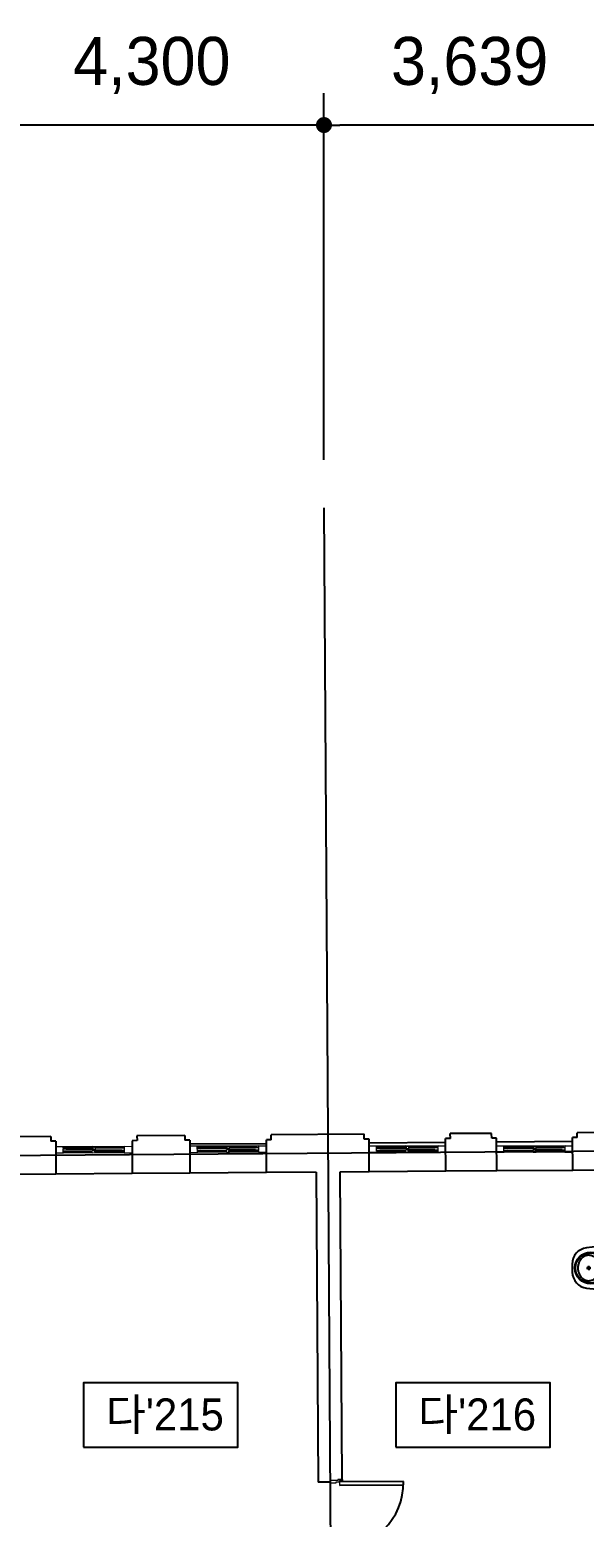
# Model space of a CAD drawing. Header units: millimetres. Extents: x 580267 to 706267, y -57600 to 28800.
# Drawn here: x 667335 to 674261, y -8622 to 9954 of the extents above; entities that cross this region are included whole.
import ezdxf
from ezdxf.enums import TextEntityAlignment as Align

# ---------------------------------------------------------------- set-up
doc = ezdxf.new("R2010")
doc.units = ezdxf.units.MM
doc.header["$LTSCALE"] = 5
doc.layers.add('ELE-2 (마감 창호)', color=4, linetype='Continuous', lineweight=9)
for name, color, linetype in [('text', 7, 'Continuous'), ('단면선', 2, 'Continuous'), ('입면', 7, 'Continuous'), ('입면선', 8, 'Continuous'), ('중심선', 1, 'Continuous'), ('치수', 7, 'Continuous')]:
    doc.layers.add(name, color=color, linetype=linetype)
doc.styles.get("Standard").update_dxf_attribs({"font": 'Gulim.ttf'})
doc.dimstyles.new('ISO-25', dxfattribs={"dimscale": 400, "dimtxt": 1.5, "dimasz": 0.5, "dimexe": 1, "dimexo": 1.5, "dimgap": 1, "dimtad": 1, "dimdec": 0, "dimlunit": 6, "dimtxsty": 'Standard', "dimblk": 'DOT', "dimcen": 0, "dimclrd": 256, "dimclre": 256, "dimclrt": 7, "dimadec": 0, "dimazin": 0, "dimtfac": 1, "dimtdec": 0, "dimtix": 1, "dimtmove": 0, "dimatfit": 3, "dimfxl": 1.25, "dimlwd": -1, "dimlwe": -1, "dimarcsym": 0})

# ---------------------------------------------------------------- blocks, each defined once
blk = doc.blocks.new('A$C26F80365')
at = {"layer": '입면선'}
for p, q in [((-25, 194), (25, 194)), ((-26, 0), (27, 0)), ((0, -27), (0, 26))]:
    blk.add_line(p, q, dxfattribs=at)
blk.add_lwpolyline([(-51, -205), (51, -205, 0.382162), (250, -27), (274, 189, 0.447008), (224, 245), (-224, 245, 0.447008), (-274, 189), (-250, -27, 0.382162)], format="xyb", close=True, dxfattribs=at)
blk.add_lwpolyline([(-25, 170), (-22, 170, -0.386916), (-18, 166), (-12, 101), (12, 101), (18, 166, -0.386916), (22, 170), (25, 170)], format="xyb", dxfattribs=at)
for centre, radius in [((0, 23), 196), ((0, 23), 188), ((-43, 182), 21.4), ((0, 182), 6.83), ((43, 182), 21.4), ((0, 0), 12.8)]:
    blk.add_circle(centre, radius, dxfattribs=at)
blk.add_rational_spline([(-15, 134), (-270, 114), (-135, -71), (0, -256), (135, -71), (270, 114), (15, 134)], [1, 0.527194519268, 1, 0.527194519268, 1, 0.527194519268, 1], degree=2, knots=[0, 0, 0, 0.333333, 0.333333, 0.666667, 0.666667, 1, 1, 1], dxfattribs=at)
blk = doc.blocks.new('_Dot')
at = {"color": 0, "linetype": 'ByBlock', "lineweight": -2}
blk.add_line((-0.5, 0), (-1, 0), dxfattribs=at)
at = {"color": 0, "linetype": 'ByBlock', "const_width": 0.5}
blk.add_lwpolyline([(-0.25, 0, 1), (0.25, 0, 1)], format="xyb", close=True, dxfattribs=at)
blk = doc.blocks.new('*D5')
at = {"layer": 'Defpoints', "color": 0}
for p in [(683670, 13077), (607136, 3983), (683670, 3983)]:
    blk.add_point(p, dxfattribs=at)
at = {"layer": '치수'}
for p, q in [((607136, 4583), (607136, 13477)), ((683670, 4583), (683670, 13477)), ((607336, 13077), (683470, 13077))]:
    blk.add_line(p, q, dxfattribs=at)
at = {"layer": '치수', "xscale": 200, "yscale": 200, "zscale": 200, "rotation": 180}
blk.add_blockref('_Dot', (607136, 13077), dxfattribs=at)
at = {"layer": '치수', "xscale": 200, "yscale": 200, "zscale": 200}
blk.add_blockref('_Dot', (683670, 13077), dxfattribs=at)
at = {"layer": '치수', "color": 7, "insert": (645403, 13822), "char_height": 600, "attachment_point": 5}
blk.add_mtext('76,534', dxfattribs=at)
blk = doc.blocks.new('*D27')
at = {"layer": 'Defpoints', "color": 0}
for p in [(666710, 8764), (666710, 3983), (671010, 3983)]:
    blk.add_point(p, dxfattribs=at)
at = {"layer": '치수'}
for p, q in [((666710, 4583), (666710, 9164)), ((671010, 4583), (671010, 9164)), ((670810, 8764), (666910, 8764))]:
    blk.add_line(p, q, dxfattribs=at)
at = {"layer": '치수', "xscale": 200, "yscale": 200, "zscale": 200, "rotation": 180}
blk.add_blockref('_Dot', (666710, 8764), dxfattribs=at)
at = {"layer": '치수', "xscale": 200, "yscale": 200, "zscale": 200}
blk.add_blockref('_Dot', (671010, 8764), dxfattribs=at)
at = {"layer": '치수', "color": 7, "insert": (668860, 9509), "char_height": 600, "attachment_point": 5}
blk.add_mtext('4,300', dxfattribs=at)
blk = doc.blocks.new('*D28')
at = {"layer": 'Defpoints', "color": 0}
for p in [(671010, 8764), (671010, 3983), (674648, 3983)]:
    blk.add_point(p, dxfattribs=at)
at = {"layer": '치수'}
for p, q in [((671010, 4583), (671010, 9164)), ((674648, 4583), (674648, 9164)), ((674448, 8764), (671210, 8764))]:
    blk.add_line(p, q, dxfattribs=at)
at = {"layer": '치수', "xscale": 200, "yscale": 200, "zscale": 200, "rotation": 180}
blk.add_blockref('_Dot', (671010, 8764), dxfattribs=at)
at = {"layer": '치수', "xscale": 200, "yscale": 200, "zscale": 200}
blk.add_blockref('_Dot', (674648, 8764), dxfattribs=at)
at = {"layer": '치수', "color": 7, "insert": (672829, 9509), "char_height": 600, "attachment_point": 5}
blk.add_mtext('3,639', dxfattribs=at)
blk = doc.blocks.new('*D47')
at = {"layer": 'Defpoints', "color": 0}
for p in [(683670, 10920), (666710, 3983), (683670, 3983)]:
    blk.add_point(p, dxfattribs=at)
at = {"layer": '치수'}
for p, q in [((666710, 4583), (666710, 11320)), ((683670, 4583), (683670, 11320)), ((666910, 10920), (683470, 10920))]:
    blk.add_line(p, q, dxfattribs=at)
at = {"layer": '치수', "xscale": 200, "yscale": 200, "zscale": 200, "rotation": 180}
blk.add_blockref('_Dot', (666710, 10920), dxfattribs=at)
at = {"layer": '치수', "xscale": 200, "yscale": 200, "zscale": 200}
blk.add_blockref('_Dot', (683670, 10920), dxfattribs=at)
at = {"layer": '치수', "color": 7, "insert": (675190, 11665), "char_height": 600, "attachment_point": 5}
blk.add_mtext('16,960', dxfattribs=at)

msp = doc.modelspace()

# ---------------------------------------------------------------- linework, layer by layer
at = {"layer": 'ELE-2 (마감 창호)'}
for p, q in [((667751.8, -3995.6), (667659.6, -3996.3)), ((667757.4, -4075.6), (667659.8, -4076.3)), ((668519.6, -3990.2), (667751.8, -3995.6)), ((667751.9, -4010.6), (667751.8, -3995.6)), ((667771.9, -4010.5), (667751.9, -4010.6)), ((667771.9, -4015.5), (667751.9, -4015.6)), ((667752.2, -4055.6), (667751.9, -4015.6)), ((667772.2, -4055.5), (667752.2, -4055.6)), ((667772.3, -4060.5), (667752.3, -4060.6)), ((667752.3, -4072.6), (667752.3, -4060.6)), ((667757.3, -4072.6), (667752.3, -4072.6)), ((667791.8, -3999.4), (667752.8, -3999.6)), ((667752.9, -4009.6), (667752.8, -3999.6)), ((667772.9, -4009.5), (667752.9, -4009.6)), ((667773, -4016.5), (667753, -4016.6)), ((667753, -4026.6), (667753, -4016.6)), ((667792, -4026.4), (667753, -4026.6)), ((667757.4, -4075.6), (667757.3, -4072.6)), ((668515.2, -4070.3), (667757.4, -4075.6)), ((667771.9, -4015.5), (667771.9, -4010.5)), ((667772.3, -4060.5), (667772.2, -4055.5)), ((667773, -4016.5), (667772.9, -4009.5)), ((667781.9, -4008.9), (667791.9, -4007.9)), ((667782, -4016.9), (667781.9, -4008.9)), ((667792, -4017.9), (667782, -4016.9)), ((668120.3, -4007.6), (667786.9, -4009.9)), ((667786.9, -4015.9), (667786.9, -4009.9)), ((668120.3, -4013.6), (667786.9, -4015.9)), ((667791.9, -4007.9), (667791.8, -3999.4)), ((667793.9, -4008.4), (667791.9, -4007.9)), ((667794, -4017.4), (667792, -4017.9)), ((667792, -4026.4), (667792, -4017.9)), ((667794.9, -4009.8), (667793.9, -4008.4)), ((667794.9, -4015.8), (667794, -4017.4)), ((668112.3, -4007.6), (668113.3, -4006.1)), ((668112.3, -4013.6), (668113.3, -4015.1)), ((668113.3, -4006.1), (668115.3, -4005.6)), ((668113.3, -4015.1), (668115.3, -4015.6)), ((668115.2, -3997.1), (668154.2, -3996.8)), ((668115.3, -4005.6), (668115.2, -3997.1)), ((668125.3, -4006.5), (668115.3, -4005.6)), ((668125.3, -4014.5), (668115.3, -4015.6)), ((668115.4, -4024.1), (668115.3, -4015.6)), ((668115.4, -4024.1), (668154.4, -4023.8)), ((668155.5, -4041.8), (668116.5, -4042.1)), ((668155.5, -4041.8), (668116.5, -4042.1)), ((668116.7, -4069.1), (668116.5, -4042.1)), ((668116.7, -4069.1), (668155.7, -4068.8)), ((668120.3, -4013.6), (668120.3, -4007.6)), ((668125.3, -4014.5), (668125.3, -4006.5)), ((668145.6, -4051.4), (668155.6, -4050.3)), ((668145.6, -4059.4), (668145.6, -4051.4)), ((668155.6, -4060.3), (668145.6, -4059.4)), ((668484.1, -4050), (668150.6, -4052.3)), ((668150.6, -4058.3), (668150.6, -4052.3)), ((668484.1, -4056), (668150.6, -4058.3)), ((668154.4, -4023.8), (668154.2, -3996.8)), ((668155.6, -4050.3), (668155.5, -4041.8)), ((668157.6, -4050.8), (668155.6, -4050.3)), ((668157.6, -4059.8), (668155.6, -4060.3)), ((668155.7, -4068.8), (668155.6, -4060.3)), ((668158.6, -4052.3), (668157.6, -4050.8)), ((668158.6, -4058.3), (668157.6, -4059.8)), ((668477.1, -4050), (668478, -4048.5)), ((668477.1, -4056), (668478.1, -4057.5)), ((668478, -4048.5), (668480, -4048)), ((668478.1, -4057.5), (668480.1, -4058)), ((668480, -4039.5), (668519, -4039.2)), ((668480, -4048), (668480, -4039.5)), ((668490, -4048.9), (668480, -4048)), ((668480.1, -4058), (668490.1, -4056.9)), ((668480.2, -4066.5), (668480.1, -4058)), ((668519.2, -4066.2), (668480.2, -4066.5)), ((668485.1, -4056), (668485.1, -4050)), ((668490.1, -4056.9), (668490, -4048.9)), ((668499.1, -4049.4), (668519.1, -4049.2)), ((668499.1, -4056.4), (668499.1, -4049.4)), ((668499.1, -4056.4), (668519.1, -4056.2)), ((668499.7, -4005.4), (668519.7, -4005.2)), ((668499.8, -4010.4), (668499.7, -4005.4)), ((668499.8, -4010.4), (668519.8, -4010.2)), ((668500.1, -4050.4), (668520.1, -4050.2)), ((668500.1, -4055.4), (668500.1, -4050.4)), ((668500.1, -4055.4), (668520.1, -4055.2)), ((668515.2, -4067.3), (668520.2, -4067.2)), ((668515.2, -4070.3), (668515.2, -4067.3)), ((668515.2, -4070.3), (668615.2, -4069.6)), ((668519.1, -4049.2), (668519, -4039.2)), ((668519.2, -4066.2), (668519.1, -4056.2)), ((668519.6, -3990.2), (668615, -3989.6)), ((668519.7, -4005.2), (668519.6, -3990.2)), ((668520.1, -4050.2), (668519.8, -4010.2)), ((668520.2, -4067.2), (668520.1, -4055.2)), ((669427.9, -3988.8), (669334.1, -3989.5)), ((669433.5, -4068.8), (669334.3, -4069.5)), ((670195.8, -3983.4), (669427.9, -3988.8)), ((669428, -4003.8), (669427.9, -3988.8)), ((669448, -4003.7), (669428, -4003.8)), ((669448.1, -4008.7), (669428.1, -4008.8)), ((669428.3, -4048.8), (669428.1, -4008.8)), ((669448.3, -4048.7), (669428.3, -4048.8)), ((669448.4, -4053.7), (669428.4, -4053.8)), ((669428.5, -4065.8), (669428.4, -4053.8)), ((669433.5, -4065.8), (669428.5, -4065.8)), ((669468, -3992.6), (669429, -3992.8)), ((669429, -4002.8), (669429, -3992.8)), ((669449, -4002.7), (669429, -4002.8)), ((669449.1, -4009.7), (669429.1, -4009.8)), ((669429.1, -4019.8), (669429.1, -4009.8)), ((669468.1, -4019.6), (669429.1, -4019.8)), ((670191.3, -4063.5), (669433.5, -4068.8)), ((669433.5, -4068.8), (669433.5, -4065.8)), ((669448.1, -4008.7), (669448, -4003.7)), ((669448.4, -4053.7), (669448.3, -4048.7)), ((669449.1, -4009.7), (669449, -4002.7)), ((669458, -4002.1), (669468, -4001.1)), ((669458.1, -4010.1), (669458, -4002.1)), ((669468.1, -4011.1), (669458.1, -4010.1)), ((669796.4, -4000.7), (669463, -4003.1)), ((669463.1, -4009.1), (669463, -4003.1)), ((669796.4, -4006.7), (669463.1, -4009.1)), ((669468, -4001.1), (669468, -3992.6)), ((669470, -4001.5), (669468, -4001.1)), ((669470.1, -4010.5), (669468.1, -4011.1)), ((669468.1, -4019.6), (669468.1, -4011.1)), ((669471, -4003), (669470, -4001.5)), ((669471.1, -4009), (669470.1, -4010.5)), ((669788.4, -4000.8), (669789.4, -3999.3)), ((669788.4, -4006.8), (669789.4, -4008.3)), ((669789.4, -3999.3), (669791.4, -3998.8)), ((669789.4, -4008.3), (669791.4, -4008.8)), ((669791.3, -3990.3), (669830.3, -3990)), ((669791.4, -3998.8), (669791.3, -3990.3)), ((669801.4, -3999.7), (669791.4, -3998.8)), ((669801.4, -4007.7), (669791.4, -4008.8)), ((669791.5, -4017.3), (669791.4, -4008.8)), ((669791.5, -4017.3), (669830.5, -4017)), ((669831.6, -4035), (669792.6, -4035.3)), ((669831.6, -4035), (669792.6, -4035.3)), ((669792.8, -4062.3), (669792.6, -4035.3)), ((669792.8, -4062.3), (669831.8, -4062)), ((669796.4, -4006.7), (669796.4, -4000.7)), ((669801.4, -4007.7), (669801.4, -3999.7)), ((669821.7, -4044.6), (669831.7, -4043.5)), ((669821.8, -4052.6), (669821.7, -4044.6)), ((669831.8, -4053.5), (669821.8, -4052.6)), ((670160.2, -4043.2), (669826.7, -4045.5)), ((669826.7, -4051.5), (669826.7, -4045.5)), ((670160.2, -4049.2), (669826.7, -4051.5)), ((669830.5, -4017), (669830.3, -3990)), ((669831.7, -4043.5), (669831.6, -4035)), ((669833.7, -4044), (669831.7, -4043.5)), ((669833.8, -4053), (669831.8, -4053.5)), ((669831.8, -4062), (669831.8, -4053.5)), ((669834.7, -4045.5), (669833.7, -4044)), ((669834.7, -4051.5), (669833.8, -4053)), ((670153.2, -4043.2), (670154.2, -4041.7)), ((670153.2, -4049.2), (670154.2, -4050.7)), ((670154.2, -4041.7), (670156.2, -4041.2)), ((670154.2, -4050.7), (670156.2, -4051.2)), ((670156.1, -4032.7), (670195.1, -4032.4)), ((670156.2, -4041.2), (670156.1, -4032.7)), ((670166.2, -4042.1), (670156.2, -4041.2)), ((670156.2, -4051.2), (670166.2, -4050.1)), ((670156.3, -4059.7), (670156.2, -4051.2)), ((670195.3, -4059.4), (670156.3, -4059.7)), ((670161.2, -4049.2), (670161.2, -4043.2)), ((670166.2, -4050.1), (670166.2, -4042.1)), ((670175.2, -4042.6), (670195.2, -4042.4)), ((670175.2, -4049.6), (670175.2, -4042.6)), ((670175.2, -4049.6), (670195.2, -4049.4)), ((670175.9, -3998.6), (670195.9, -3998.4)), ((670175.9, -4003.6), (670175.9, -3998.6)), ((670175.9, -4003.6), (670195.9, -4003.4)), ((670176.2, -4043.6), (670196.2, -4043.4)), ((670176.2, -4048.6), (670176.2, -4043.6)), ((670176.2, -4048.6), (670196.2, -4048.4)), ((670191.3, -4060.5), (670196.3, -4060.4)), ((670191.3, -4063.5), (670191.3, -4060.5)), ((670191.3, -4063.5), (670291.7, -4062.8)), ((670195.2, -4042.4), (670195.1, -4032.4)), ((670195.3, -4059.4), (670195.2, -4049.4)), ((670195.8, -3983.4), (670291.2, -3982.8)), ((670195.9, -3998.4), (670195.8, -3983.4)), ((670196.2, -4043.4), (670195.9, -4003.4)), ((670196.3, -4060.4), (670196.2, -4048.4)), ((671667.2, -3988.1), (671573.4, -3988.7)), ((671672.7, -4068), (671574, -4068.7)), ((672435, -3982.7), (671667.2, -3988.1)), ((671667.3, -4003.1), (671667.2, -3988.1)), ((671687.3, -4002.9), (671667.3, -4003.1)), ((671687.3, -4007.9), (671667.3, -4008.1)), ((671667.6, -4048.1), (671667.3, -4008.1)), ((671687.6, -4047.9), (671667.6, -4048.1)), ((671687.6, -4052.9), (671667.6, -4053.1)), ((671667.7, -4065.1), (671667.6, -4053.1)), ((671672.7, -4065), (671667.7, -4065.1)), ((671707.2, -3991.8), (671668.2, -3992.1)), ((671668.3, -4002.1), (671668.2, -3992.1)), ((671688.3, -4001.9), (671668.3, -4002.1)), ((671688.3, -4008.9), (671668.3, -4009.1)), ((671668.4, -4019.1), (671668.3, -4009.1)), ((671707.4, -4018.8), (671668.4, -4019.1)), ((672430.6, -4062.7), (671672.7, -4068)), ((671672.7, -4068), (671672.7, -4065)), ((671687.3, -4007.9), (671687.3, -4002.9)), ((671687.6, -4052.9), (671687.6, -4047.9)), ((671688.3, -4008.9), (671688.3, -4001.9)), ((671697.3, -4001.4), (671707.3, -4000.3)), ((671697.3, -4009.4), (671697.3, -4001.4)), ((671707.3, -4010.3), (671697.3, -4009.4)), ((672035.6, -4000), (671702.3, -4002.3)), ((671702.3, -4008.3), (671702.3, -4002.3)), ((672035.7, -4006), (671702.3, -4008.3)), ((671707.3, -4000.3), (671707.2, -3991.8)), ((671709.3, -4000.8), (671707.3, -4000.3)), ((671709.3, -4009.8), (671707.3, -4010.3)), ((671707.4, -4018.8), (671707.3, -4010.3)), ((671710.3, -4002.3), (671709.3, -4000.8)), ((671710.3, -4008.3), (671709.3, -4009.8)), ((672027.6, -4000), (672028.6, -3998.5)), ((672027.7, -4006), (672028.7, -4007.5)), ((672028.6, -3998.5), (672030.6, -3998)), ((672028.7, -4007.5), (672030.7, -4008)), ((672030.6, -3989.5), (672069.6, -3989.2)), ((672030.6, -3998), (672030.6, -3989.5)), ((672040.6, -3998.9), (672030.6, -3998)), ((672040.7, -4006.9), (672030.7, -4008)), ((672030.7, -4016.5), (672030.7, -4008)), ((672030.7, -4016.5), (672069.7, -4016.2)), ((672070.9, -4034.2), (672031.9, -4034.5)), ((672070.9, -4034.2), (672031.9, -4034.5)), ((672032.1, -4061.5), (672031.9, -4034.5)), ((672032.1, -4061.5), (672071.1, -4061.2)), ((672035.7, -4006), (672035.6, -4000)), ((672040.7, -4006.9), (672040.6, -3998.9)), ((672060.9, -4043.8), (672070.9, -4042.7)), ((672061, -4051.8), (672060.9, -4043.8)), ((672071, -4052.7), (672061, -4051.8)), ((672399.4, -4042.4), (672065.9, -4044.8)), ((672066, -4050.8), (672065.9, -4044.8)), ((672399.5, -4048.4), (672066, -4050.8)), ((672069.7, -4016.2), (672069.6, -3989.2)), ((672070.9, -4042.7), (672070.9, -4034.2)), ((672072.9, -4043.2), (672070.9, -4042.7)), ((672073, -4052.2), (672071, -4052.7)), ((672071.1, -4061.2), (672071, -4052.7)), ((672073.9, -4044.7), (672072.9, -4043.2)), ((672074, -4050.7), (672073, -4052.2)), ((672392.4, -4042.5), (672393.4, -4041)), ((672392.5, -4048.5), (672393.5, -4050)), ((672393.4, -4041), (672395.4, -4040.4)), ((672393.5, -4050), (672395.5, -4050.4)), ((672395.3, -4031.9), (672434.3, -4031.7)), ((672395.4, -4040.4), (672395.3, -4031.9)), ((672405.4, -4041.4), (672395.4, -4040.4)), ((672395.5, -4050.4), (672405.5, -4049.4)), ((672395.5, -4058.9), (672395.5, -4050.4)), ((672434.5, -4058.7), (672395.5, -4058.9)), ((672400.5, -4048.4), (672400.4, -4042.4)), ((672405.5, -4049.4), (672405.4, -4041.4)), ((672414.4, -4041.8), (672434.4, -4041.7)), ((672414.5, -4048.8), (672414.4, -4041.8)), ((672414.5, -4048.8), (672434.5, -4048.7)), ((672415.1, -3997.8), (672435.1, -3997.7)), ((672415.1, -4002.8), (672415.1, -3997.8)), ((672415.1, -4002.8), (672435.1, -4002.7)), ((672415.4, -4042.8), (672435.4, -4042.7)), ((672415.5, -4047.8), (672415.4, -4042.8)), ((672415.5, -4047.8), (672435.5, -4047.7)), ((672430.6, -4062.7), (672430.5, -4059.7)), ((672430.5, -4059.7), (672435.5, -4059.7)), ((672430.6, -4062.7), (672529.3, -4062)), ((672434.4, -4041.7), (672434.3, -4031.7)), ((672434.5, -4058.7), (672434.5, -4048.7)), ((672435, -3982.7), (672528.8, -3982)), ((672435.1, -3997.7), (672435, -3982.7)), ((672435.4, -4042.7), (672435.1, -4002.7)), ((672435.5, -4059.7), (672435.5, -4047.7)), ((673255.9, -3988.9), (673165.3, -3989.5)), ((673261.5, -4068.8), (673165.9, -4069.5)), ((674023.7, -3983.5), (673255.9, -3988.9)), ((673256, -4003.9), (673255.9, -3988.9)), ((673276, -4003.7), (673256, -4003.9)), ((673276.1, -4008.7), (673256.1, -4008.9)), ((673256.3, -4048.9), (673256.1, -4008.9)), ((673276.3, -4048.7), (673256.3, -4048.9)), ((673276.4, -4053.7), (673256.4, -4053.9)), ((673256.5, -4065.9), (673256.4, -4053.9)), ((673261.5, -4065.8), (673256.5, -4065.9)), ((673295.9, -3992.6), (673256.9, -3992.9)), ((673257, -4002.9), (673256.9, -3992.9)), ((673277, -4002.7), (673257, -4002.9)), ((673277.1, -4009.7), (673257.1, -4009.9)), ((673257.1, -4019.9), (673257.1, -4009.9)), ((673296.1, -4019.6), (673257.1, -4019.9)), ((674019.3, -4063.5), (673261.5, -4068.8)), ((673261.5, -4068.8), (673261.5, -4065.8)), ((673276.1, -4008.7), (673276, -4003.7)), ((673276.4, -4053.7), (673276.3, -4048.7)), ((673277.1, -4009.7), (673277, -4002.7)), ((673286, -4002.2), (673296, -4001.1)), ((673286.1, -4010.2), (673286, -4002.2)), ((673296.1, -4011.1), (673286.1, -4010.2)), ((673624.4, -4000.8), (673291, -4003.1)), ((673291.1, -4009.1), (673291, -4003.1)), ((673624.4, -4006.8), (673291.1, -4009.1)), ((673296, -4001.1), (673295.9, -3992.6)), ((673298, -4001.6), (673296, -4001.1)), ((673298.1, -4010.6), (673296.1, -4011.1)), ((673296.1, -4019.6), (673296.1, -4011.1)), ((673299, -4003.1), (673298, -4001.6)), ((673299.1, -4009.1), (673298.1, -4010.6)), ((673616.4, -4000.8), (673617.4, -3999.3)), ((673616.4, -4006.8), (673617.4, -4008.3)), ((673617.4, -3999.3), (673619.4, -3998.8)), ((673617.4, -4008.3), (673619.4, -4008.8)), ((673619.3, -3990.3), (673658.3, -3990)), ((673619.4, -3998.8), (673619.3, -3990.3)), ((673629.4, -3999.7), (673619.4, -3998.8)), ((673629.4, -4007.7), (673619.4, -4008.8)), ((673619.5, -4017.3), (673619.4, -4008.8)), ((673619.5, -4017.3), (673658.5, -4017)), ((673659.6, -4035), (673620.6, -4035.3)), ((673659.6, -4035), (673620.6, -4035.3)), ((673620.8, -4062.3), (673620.6, -4035.3)), ((673620.8, -4062.3), (673659.8, -4062)), ((673624.4, -4006.8), (673624.4, -4000.8)), ((673629.4, -4007.7), (673629.4, -3999.7)), ((673649.7, -4044.6), (673659.7, -4043.5)), ((673649.7, -4052.6), (673649.7, -4044.6)), ((673659.7, -4053.5), (673649.7, -4052.6)), ((673988.2, -4043.2), (673654.7, -4045.6)), ((673654.7, -4051.6), (673654.7, -4045.6)), ((673988.2, -4049.2), (673654.7, -4051.6)), ((673658.5, -4017), (673658.3, -3990)), ((673659.7, -4043.5), (673659.6, -4035)), ((673661.7, -4044), (673659.7, -4043.5)), ((673661.7, -4053), (673659.7, -4053.5)), ((673659.8, -4062), (673659.7, -4053.5)), ((673662.7, -4045.5), (673661.7, -4044)), ((673662.7, -4051.5), (673661.7, -4053)), ((673981.2, -4043.3), (673982.2, -4041.8)), ((673981.2, -4049.3), (673982.2, -4050.8)), ((673982.2, -4041.8), (673984.1, -4041.3)), ((673982.2, -4050.8), (673984.2, -4051.3)), ((673984.1, -4032.8), (674023.1, -4032.5)), ((673984.1, -4041.3), (673984.1, -4032.8)), ((673994.2, -4042.2), (673984.1, -4041.3)), ((673984.2, -4051.3), (673994.2, -4050.2)), ((673984.3, -4059.8), (673984.2, -4051.3)), ((674023.3, -4059.5), (673984.3, -4059.8)), ((673989.2, -4049.2), (673989.2, -4043.2)), ((673994.2, -4050.2), (673994.2, -4042.2)), ((674003.2, -4042.6), (674023.2, -4042.5)), ((674003.2, -4049.6), (674003.2, -4042.6)), ((674003.2, -4049.6), (674023.2, -4049.5)), ((674003.8, -3998.6), (674023.8, -3998.5)), ((674003.9, -4003.6), (674003.8, -3998.6)), ((674003.9, -4003.6), (674023.9, -4003.5)), ((674004.2, -4043.6), (674024.2, -4043.5)), ((674004.2, -4048.6), (674004.2, -4043.6)), ((674004.2, -4048.6), (674024.2, -4048.5)), ((674019.3, -4063.5), (674019.3, -4060.5)), ((674019.3, -4060.5), (674024.3, -4060.5)), ((674019.3, -4063.5), (674114.9, -4062.8)), ((674023.2, -4042.5), (674023.1, -4032.5)), ((674023.3, -4059.5), (674023.2, -4049.5)), ((674023.7, -3983.5), (674114.4, -3982.8)), ((674023.8, -3998.5), (674023.7, -3983.5)), ((674024.2, -4043.5), (674023.9, -4003.5)), ((674024.3, -4060.5), (674024.2, -4048.5)), ((671183.4, -8161.5), (671083.4, -8161.5)), ((671083.4, -8161.5), (671083.4, -8191.5)), ((671243.4, -8151.5), (671183.4, -8151.5)), ((671183.4, -8151.5), (671183.4, -8161.5)), ((671203.4, -8181.5), (671203.4, -8161.5)), ((671203.4, -8161.5), (671243.4, -8161.5)), ((671243.4, -8161.5), (671243.4, -8151.5)), ((671083.4, -8191.5), (671163.4, -8191.5)), ((671163.4, -8181.5), (671203.4, -8181.5)), ((671163.4, -8191.5), (671163.4, -8181.5)), ((671203.4, -8181.5), (671203.4, -8221.5))]:
    msp.add_line(p, q, dxfattribs=at)
at = {"layer": 'text'}
for p, q in [((672004.3, -8176.4), (671203.4, -8181.5)), ((671203.4, -8221.5), (672004.6, -8216.4)), ((672004.6, -8216.4), (672004.3, -8176.4))]:
    msp.add_line(p, q, dxfattribs=at)
for points in [[(668006.2, -7745.6), (669934.8, -7745.6), (669934.8, -6943.7), (668006.2, -6943.7)], [(671906.2, -7745.6), (673834.8, -7745.6), (673834.8, -6943.7), (671906.2, -6943.7)]]:
    msp.add_lwpolyline(points, close=True, dxfattribs=at)
msp.add_arc((671163.4, -8181.5), 840.9, 270.36715, 0.34969, dxfattribs=at)
at = {"layer": '단면선'}
for p, q in [((667599.3, -3866.7), (666877.4, -3871.8)), ((667599.3, -3866.7), (667599.5, -3926.7)), ((669273.8, -3854.9), (668674.7, -3859.1)), ((668674.7, -3859.1), (668674.9, -3919.1)), ((669273.8, -3854.9), (669273.9, -3914.9)), ((671512.3, -3839.2), (670350.2, -3847.3)), ((670350.7, -3907.3), (670350.2, -3847.3)), ((671512.8, -3899.2), (671512.3, -3839.2)), ((671572.8, -3898.7), (671512.8, -3899.2)), ((671575.7, -4308.7), (671572.8, -3898.7)), ((672588.1, -3891.6), (672528.1, -3892)), ((672531, -4302), (672528.1, -3892)), ((673104.2, -3827.9), (672587.7, -3831.6)), ((672588.1, -3891.6), (672587.7, -3831.6)), ((673104.6, -3887.9), (673104.2, -3827.9)), ((673164.6, -3887.5), (673104.6, -3887.9)), ((673167.5, -4297.5), (673164.6, -3887.5)), ((674173.6, -3880.4), (674113.6, -3880.8)), ((674116.5, -4290.8), (674113.6, -3880.8)), ((675228.7, -3813), (674173.2, -3820.4)), ((674173.6, -3880.4), (674173.2, -3820.4)), ((667659.5, -3926.3), (667599.5, -3926.7)), ((667659.5, -3926.3), (667660.4, -4336.3)), ((668674.9, -3919.1), (668614.9, -3919.6)), ((668614.9, -3919.6), (668615.8, -4329.6)), ((669333.9, -3914.5), (669273.9, -3914.9)), ((669333.9, -3914.5), (669334.9, -4324.5)), ((670350.7, -3907.3), (670290.7, -3907.8)), ((670293.5, -4317.8), (670290.7, -3907.8)), ((667660.4, -4336.3), (666956.3, -4341.3)), ((669334.9, -4324.5), (668615.8, -4329.6)), ((670914.1, -4313.4), (670293.5, -4317.8)), ((670914.1, -4313.4), (670938.3, -8183.3)), ((671575.7, -4308.7), (671209.1, -4311.3)), ((671209.1, -4311.3), (671233.1, -8151.5)), ((673167.5, -4297.5), (672531, -4302)), ((674553, -4287.8), (674116.5, -4290.8)), ((671083.4, -8182.4), (670938.3, -8183.3))]:
    msp.add_line(p, q, dxfattribs=at)
at = {"layer": '입면'}
for p, q in [((668116.6, -4053.1), (667752.2, -4055.6)), ((668116.6, -4058.1), (667752.3, -4060.6)), ((668115.2, -3997.1), (667791.8, -3999.4)), ((668115.4, -4024.1), (667792, -4026.4)), ((668499.7, -4005.4), (668154.3, -4007.8)), ((668499.8, -4010.4), (668154.3, -4012.8)), ((668480, -4039.5), (668155.5, -4041.8)), ((668480.2, -4066.5), (668155.7, -4068.8)), ((670291, -3957.8), (669334.3, -3964.5)), ((669792.7, -4046.3), (669428.3, -4048.8)), ((669792.7, -4051.3), (669428.4, -4053.8)), ((669791.3, -3990.3), (669468, -3992.6)), ((669791.5, -4017.3), (669468.1, -4019.6)), ((670175.9, -3998.6), (669830.4, -4001)), ((670175.9, -4003.6), (669830.4, -4006)), ((670156.1, -4032.7), (669831.6, -4035)), ((670156.3, -4059.7), (669831.8, -4062)), ((672528.5, -3942), (671573.1, -3948.7)), ((672031.9, -4045.5), (671667.6, -4048.1)), ((672032, -4050.5), (671667.6, -4053.1)), ((672030.6, -3989.5), (671707.2, -3991.8)), ((672030.7, -4016.5), (671707.4, -4018.8)), ((672415.1, -3997.8), (672069.6, -4000.2)), ((672415.1, -4002.8), (672069.7, -4005.2)), ((672395.3, -4031.9), (672070.9, -4034.2)), ((672395.5, -4058.9), (672071.1, -4061.2)), ((674114, -3930.8), (673164.9, -3937.5)), ((673620.7, -4046.3), (673256.3, -4048.9)), ((673620.7, -4051.3), (673256.4, -4053.9)), ((673619.3, -3990.3), (673295.9, -3992.6)), ((673619.5, -4017.3), (673296.1, -4019.6)), ((674003.8, -3998.6), (673658.4, -4001)), ((674003.9, -4003.6), (673658.4, -4006)), ((673984.1, -4032.8), (673659.6, -4035)), ((673984.3, -4059.8), (673659.8, -4062)), ((668615.8, -4329.6), (667660.4, -4336.3)), ((670293.5, -4317.8), (669334.9, -4324.5)), ((672531, -4302), (671575.7, -4308.7)), ((674116.5, -4290.8), (673167.5, -4297.5))]:
    msp.add_line(p, q, dxfattribs=at)
at = {"layer": '중심선'}
for p, q in [((671009.6, 3983), (671100.7, -10554.9)), ((688685.4, -3953.2), (665721, -4115))]:
    msp.add_line(p, q, dxfattribs=at)

# ---------------------------------------------------------------- block references
at = {"layer": '입면선', "rotation": 270.3586844816605}
msp.add_blockref('A$C26F80365', (674315.6, -5509.3), dxfattribs=at)

# ---------------------------------------------------------------- texts
at = {"layer": 'text'}
for s, p in [("다'215", (669021.7, -7337.8)), ("다'216", (672921.7, -7337.8))]:
    msp.add_text(s, height=400, dxfattribs=at).set_placement(p, align=Align.MIDDLE_CENTER)

# ---------------------------------------------------------------- dimensions: what is measured, and where the dimension line sits
at = {"layer": '치수'}
for base, p1, p2, picture, middle in [((683669.6, 13076.6), (607135.9, 3983), (683669.6, 3983.4), '*D5', (645402.7, 13821.7)), ((683669.6, 10920.3), (666709.6, 3983), (683669.6, 3983.2), '*D47', (675189.6, 11665.4))]:
    dim = msp.add_linear_dim(base=base, p1=p1, p2=p2, dimstyle='ISO-25', dxfattribs=at)
    dim.commit()
    dim.dimension.update_dxf_attribs({"geometry": picture, "text_midpoint": middle})
for base, p1, p2, picture, middle in [((666709.6, 8763.8), (671009.6, 3983), (666709.6, 3983), '*D27', (668859.6, 9508.9)), ((671009.6, 8763.8), (674648.2, 3983), (671009.6, 3983), '*D28', (672828.9, 9508.5))]:
    dim = msp.add_linear_dim(base=base, p1=p1, p2=p2, angle=180, dimstyle='ISO-25', dxfattribs=at)
    dim.commit()
    dim.dimension.update_dxf_attribs({"geometry": picture, "text_midpoint": middle})

doc.saveas('drawing.dxf')
